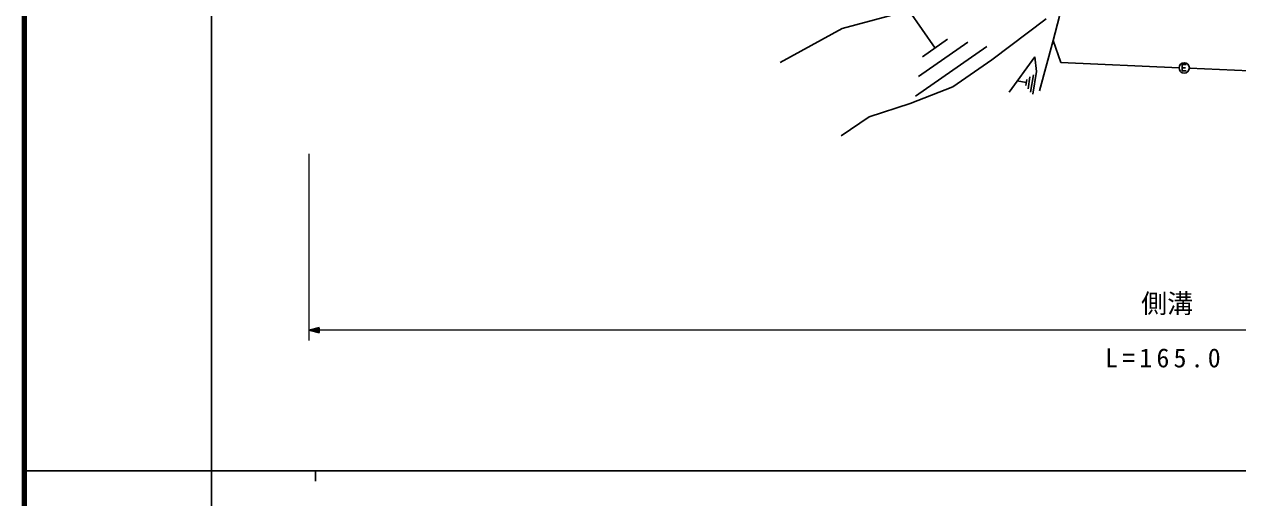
# Model space of a CAD drawing. Units: millimetres, scale not verified. Extents: x 40000 to 680000, y 20000 to 380000.
# Drawn here: x 40000 to 156728, y 202409 to 247924 of the extents above; entities that cross this region are included whole.
import ezdxf
from ezdxf.enums import TextEntityAlignment as Align

# ---------------------------------------------------------------- set-up
doc = ezdxf.new("R2010")
doc.units = ezdxf.units.MM
doc.header["$LTSCALE"] = 1000
for name, color, linetype, lineweight in [('M-BGD', 7, 'Continuous', 25), ('M-STR-HTXT', 7, 'Continuous', 13), ('M-TTL', 2, 'Continuous', 140), ('M-TTL-BAND', 7, 'Continuous', 25)]:
    doc.layers.add(name, color=color, linetype=linetype, lineweight=lineweight)
doc.styles.add('ＭＳ ゴシック', font='')
doc.styles.get('ＭＳ ゴシック').set_extended_font_data('MS Gothic')

msp = doc.modelspace()

# ---------------------------------------------------------------- linework, layer by layer
at = {"layer": 'M-BGD'}
for p, q in [((126212, 249543), (118691, 247507)), ((127615, 245642), (125122, 249230)), ((138982, 246373), (139586, 248705)), ((112703, 244263), (118691, 247507)), ((138287, 248458), (133073, 244503)), ((128822, 246481), (126408, 244804)), ((137649, 241535), (138982, 246373)), ((138982, 246373), (139702, 244254)), ((132605, 245785), (125741, 241016)), ((126007, 242914), (130750, 246210)), ((133073, 244503), (129335, 241905)), ((134751, 241398), (137207, 244794)), ((137207, 244794), (137370, 243378)), ((139702, 244254), (151080, 243746)), ((151774, 244048), (151384, 244048)), ((151384, 244048), (151384, 243438)), ((136554, 241712), (136744, 242865)), ((137068, 243074), (136792, 241405)), ((137370, 243378), (137011, 241205)), ((151384, 243723), (151714, 243723)), ((151384, 243438), (151774, 243438)), ((152079, 243702), (159310, 243379)), ((129335, 241905), (125212, 240295)), ((136385, 242330), (135513, 242473)), ((136433, 242623), (136336, 242036)), ((125212, 240295), (121282, 239036)), ((121282, 239036), (118570, 237213))]:
    msp.add_line(p, q, dxfattribs=at)
msp.add_circle((151579, 243723), 498, dxfattribs=at)
at = {"layer": 'M-STR-HTXT'}
for p, q in [((67382, 235475), (67382, 217512)), ((68382, 218762), (67382, 218512)), ((67382, 218512), (68382, 218262)), ((567161, 218512), (67382, 218512)), ((67484, 218512), (68356, 218724)), ((68356, 218299), (67486, 218512)), ((67586, 218512), (68319, 218686)), ((68319, 218336), (67586, 218512)), ((67686, 218512), (68282, 218649)), ((68282, 218374), (67686, 218512)), ((67789, 218512), (68244, 218612)), ((68244, 218412), (67789, 218512)), ((67889, 218512), (68206, 218574)), ((68206, 218449), (67889, 218512)), ((67992, 218512), (68169, 218536)), ((68169, 218512), (67992, 218512)), ((68169, 218486), (67992, 218512)), ((68169, 218536), (68169, 218486)), ((68206, 218574), (68206, 218449)), ((68244, 218612), (68244, 218412)), ((68282, 218649), (68282, 218374)), ((68319, 218686), (68319, 218336)), ((68356, 218724), (68356, 218299)), ((68382, 218262), (68382, 218762))]:
    msp.add_line(p, q, dxfattribs=at)
at = {"layer": 'M-TTL'}
msp.add_line((40000, 380000), (40000, 20000), dxfattribs=at)
at = {"layer": 'M-TTL-BAND'}
for p, q in [((58000, 370000), (58000, 20000)), ((40000, 205000), (579000, 205000)), ((68000, 205000), (68000, 204000))]:
    msp.add_line(p, q, dxfattribs=at)

# ---------------------------------------------------------------- texts
at = {"layer": 'M-STR-HTXT', "style": 'ＭＳ ゴシック'}
msp.add_text('側溝', height=1833, dxfattribs=at).set_placement((147436, 219617), align=Align.BOTTOM_LEFT)
at = {"layer": 'M-STR-HTXT', "insert": (143968, 214907), "char_height": 1833, "attachment_point": 7, "style": 'ＭＳ ゴシック'}
msp.add_mtext('\\T1.32;L=165.0', dxfattribs=at)

doc.saveas('drawing.dxf')
